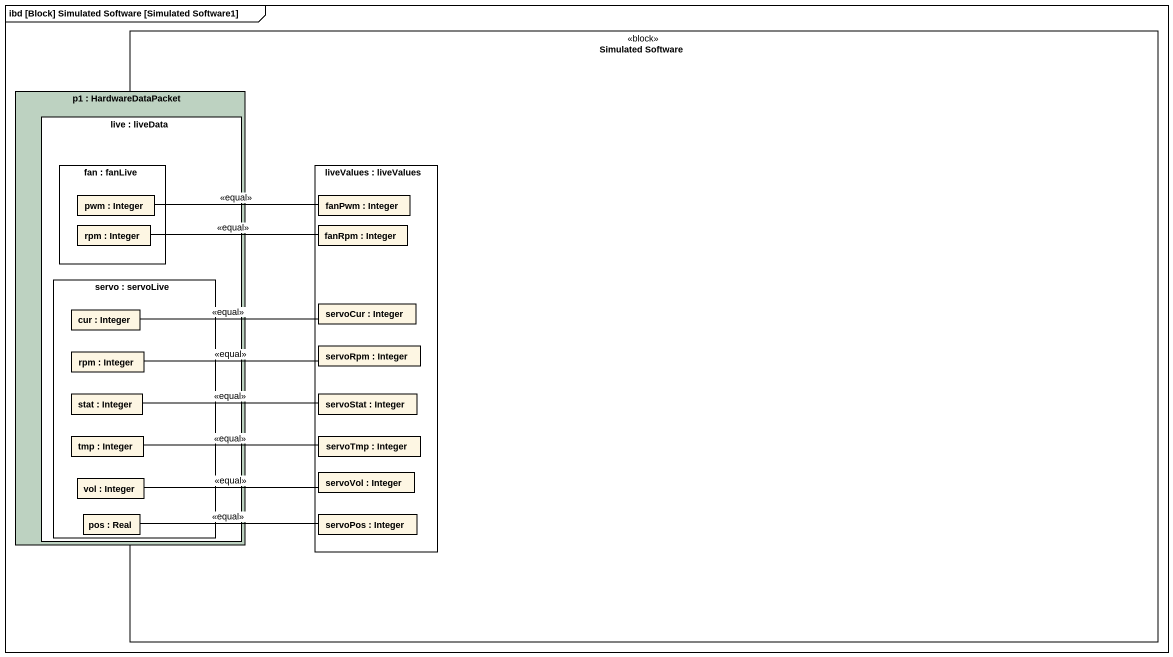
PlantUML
@startuml
mainframe ibd [Block] Simulated Software [Simulated Software1]
rectangle "Simulated Software" as Simulated_Software <<block>> {
  rectangle "p1 : HardwareDataPacket" as p1 #BDD2C1 {
    rectangle "live : liveData" as live {
      rectangle "fan : fanLive" as fan {
        rectangle "pwm : Integer" as pwm
        rectangle "rpm : Integer" as rpm
      }
      rectangle "servo : servoLive" as servo {
        rectangle "cur : Integer" as cur
        rectangle "rpm : Integer" as rpm_2
        rectangle "stat : Integer" as stat
        rectangle "tmp : Integer" as tmp
        rectangle "vol : Integer" as vol
        rectangle "pos : Real" as pos
      }
    }
  }
  rectangle "liveValues : liveValues" as liveValues {
    rectangle "fanPwm : Integer" as fanPwm
    rectangle "fanRpm : Integer" as fanRpm
    rectangle "servoCur : Integer" as servoCur
    rectangle "servoRpm : Integer" as servoRpm
    rectangle "servoStat : Integer" as servoStat
    rectangle "servoTmp : Integer" as servoTmp
    rectangle "servoVol : Integer" as servoVol
    rectangle "servoPos : Integer" as servoPos
  }
}
fanPwm -left- pwm : <<equal>>
fanRpm -left- rpm : <<equal>>
servoCur -left- cur : <<equal>>
servoRpm -left- rpm_2 : <<equal>>
servoStat -left- stat : <<equal>>
servoTmp -left- tmp : <<equal>>
servoVol -left- vol : <<equal>>
servoPos -left- pos : <<equal>>
@enduml
